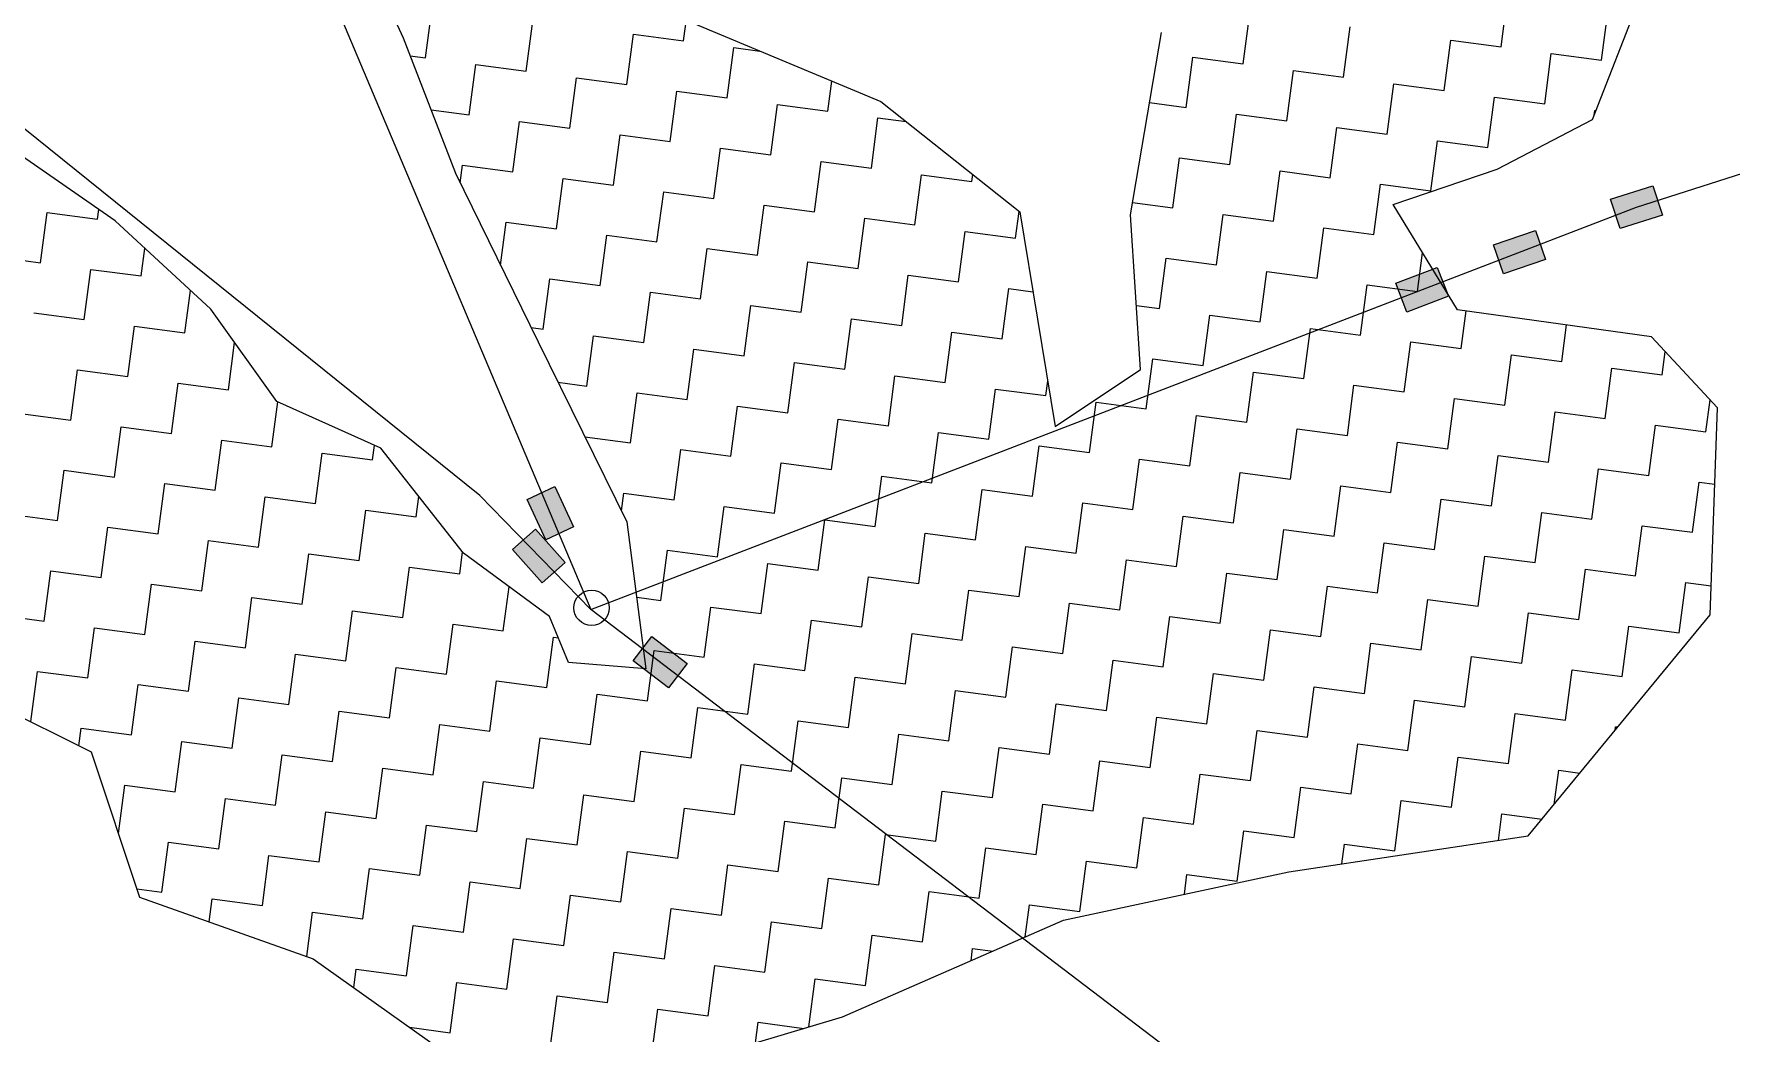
# Model space of a CAD drawing. Header units: metres. Extents: x 291537 to 296393, y 1982960 to 1986703.
# Drawn here: x 293595 to 294142, y 1983906 to 1984228 of the extents above; entities that cross this region are included whole.
import ezdxf

# ---------------------------------------------------------------- set-up
doc = ezdxf.new("R2010")
doc.units = ezdxf.units.M
for name, color, linetype in [('POLY_HATCH', 12, 'Continuous'), ('POLY_PARCEL', 6, 'Continuous'), ('SYM_STONE', 1, 'Continuous')]:
    doc.layers.add(name, color=color, linetype=linetype)

msp = doc.modelspace()

# ---------------------------------------------------------------- hatches: boundary and pattern name
for points in [[(294119.68, 1984169.55), (294116.66, 1984178.98), (294103.02, 1984174.62), (294106.04, 1984165.18)], [(294082.04, 1984155.24), (294078.81, 1984164.6), (294065.27, 1984159.93), (294068.51, 1984150.57)], [(294050.72, 1984143.46), (294047.16, 1984152.7), (294033.8, 1984147.56), (294037.36, 1984138.31)], [(293759.9, 1984064.89), (293768.89, 1984069.05), (293762.87, 1984082.05), (293753.88, 1984077.88)], [(293758.76, 1984051.03), (293766.17, 1984057.61), (293756.65, 1984068.31), (293749.25, 1984061.73)], [(293799.49, 1984017.2), (293805.49, 1984025.08), (293794.1, 1984033.75), (293788.1, 1984025.87)]]:
    msp.add_hatch(color=256).paths.add_polyline_path(points)

# ---------------------------------------------------------------- linework, layer by layer
for points in [[(294103.02, 1984174.62), (294116.66, 1984178.98), (294119.68, 1984169.55), (294106.04, 1984165.18)], [(294065.27, 1984159.93), (294078.81, 1984164.6), (294082.04, 1984155.24), (294068.51, 1984150.57)], [(294033.8, 1984147.56), (294047.16, 1984152.7), (294050.72, 1984143.46), (294037.36, 1984138.31)], [(293762.87, 1984082.05), (293768.89, 1984069.05), (293759.9, 1984064.89), (293753.88, 1984077.88)], [(293756.65, 1984068.31), (293766.17, 1984057.61), (293758.76, 1984051.03), (293749.25, 1984061.73)], [(293794.1, 1984033.75), (293805.49, 1984025.08), (293799.49, 1984017.2), (293788.1, 1984025.87)]]:
    msp.add_lwpolyline(points, close=True)
at = {"layer": 'POLY_HATCH'}
for p, q in [((293692.42, 1984273.5), (293713.99, 1984226.66)), ((294097.2, 1984200.3), (294118.55, 1984255.12)), ((293806.66, 1984231.7), (293867.92, 1984206.11)), ((293713.99, 1984226.66), (293730.87, 1984183.01)), ((293948.28, 1984169.64), (293958.33, 1984228.35)), ((293867.92, 1984206.11), (293912.65, 1984170.55)), ((294066.45, 1984184.3), (294097.2, 1984200.3)), ((293621.16, 1984167.64), (293580.85, 1984195.6)), ((293730.87, 1984183.01), (293757.43, 1984128.69)), ((294032.9, 1984172.94), (294066.45, 1984184.3)), ((293912.65, 1984170.55), (293924.04, 1984101.41)), ((294053.63, 1984139.03), (294032.9, 1984172.94)), ((293652.01, 1984139.22), (293621.16, 1984167.64)), ((293951.57, 1984119.8), (293948.28, 1984169.64)), ((293673.28, 1984109.5), (293652.01, 1984139.22)), ((294116.14, 1984130.33), (294053.63, 1984139.03)), ((293757.43, 1984128.69), (293786.08, 1984070.67)), ((294137.47, 1984107.44), (294116.14, 1984130.33)), ((293924.04, 1984101.41), (293951.57, 1984119.8)), ((293706.75, 1984094.4), (293673.28, 1984109.5)), ((294135.05, 1984040.72), (294137.47, 1984107.44)), ((293733.46, 1984060.55), (293706.75, 1984094.4)), ((293786.08, 1984070.67), (293792.2, 1984023.32)), ((293761.11, 1984040.24), (293733.46, 1984060.55)), ((293767.26, 1984025.34), (293761.11, 1984040.24)), ((294076.49, 1983969.48), (294135.05, 1984040.72)), ((293558.56, 1984023.92), (293613.48, 1983996.58)), ((293792.2, 1984023.32), (293767.26, 1984025.34)), ((293613.48, 1983996.58), (293629.07, 1983949.69)), ((293999.33, 1983957.91), (294076.49, 1983969.48)), ((293926.76, 1983942.32), (293999.33, 1983957.91)), ((293629.07, 1983949.69), (293684.99, 1983929.9)), ((293855.56, 1983911.18), (293926.76, 1983942.32)), ((293684.99, 1983929.9), (293729.89, 1983897.92)), ((293791.06, 1983891.96), (293855.56, 1983911.18))]:
    msp.add_line(p, q, dxfattribs=at)
at = {"layer": 'POLY_HATCH', "linetype": 'Continuous'}
for p, q in [((293804.33, 1984225.65), (293806.48, 1984241.84)), ((293721.22, 1984220.17), (293723.37, 1984236.36)), ((294067.71, 1984223.76), (294069.85, 1984239.95)), ((293753.61, 1984215.88), (293755.75, 1984232.08)), ((293984.6, 1984218.28), (293986.74, 1984234.47)), ((294100.09, 1984219.47), (294102.24, 1984235.66)), ((293786, 1984211.6), (293788.14, 1984227.79)), ((293788.14, 1984227.79), (293804.33, 1984225.65)), ((294016.99, 1984213.99), (294019.13, 1984230.18)), ((294049.37, 1984209.71), (294051.51, 1984225.9)), ((294051.51, 1984225.9), (294067.71, 1984223.76)), ((293716.25, 1984220.83), (293721.22, 1984220.17)), ((293818.38, 1984207.31), (293820.53, 1984223.51)), ((293820.53, 1984223.51), (293828.94, 1984222.4)), ((293966.26, 1984204.23), (293968.41, 1984220.42)), ((293968.41, 1984220.42), (293984.6, 1984218.28)), ((294081.76, 1984205.42), (294083.9, 1984221.61)), ((294083.9, 1984221.61), (294100.09, 1984219.47)), ((293735.28, 1984201.83), (293737.42, 1984218.03)), ((293737.42, 1984218.03), (293753.61, 1984215.88)), ((293998.65, 1984199.94), (294000.79, 1984216.13)), ((294000.79, 1984216.13), (294016.99, 1984213.99)), ((293767.66, 1984197.55), (293769.8, 1984213.74)), ((293769.8, 1984213.74), (293786, 1984211.6)), ((293800.05, 1984193.26), (293802.19, 1984209.46)), ((293802.19, 1984209.46), (293818.38, 1984207.31)), ((293850.77, 1984203.03), (293852.05, 1984212.74)), ((294031.04, 1984195.66), (294033.18, 1984211.85)), ((294033.18, 1984211.85), (294049.37, 1984209.71)), ((293722.96, 1984203.46), (293735.28, 1984201.83)), ((293832.43, 1984188.98), (293834.58, 1984205.17)), ((293834.58, 1984205.17), (293850.77, 1984203.03)), ((293954.46, 1984205.79), (293966.26, 1984204.23)), ((294063.42, 1984191.37), (294065.57, 1984207.56)), ((294065.57, 1984207.56), (294081.76, 1984205.42)), ((294097.74, 1984201.69), (294097.95, 1984203.28)), ((294097.95, 1984203.28), (294098.34, 1984203.23)), ((293749.33, 1984183.5), (293751.47, 1984199.69)), ((293751.47, 1984199.69), (293767.66, 1984197.55)), ((293864.82, 1984184.69), (293866.96, 1984200.89)), ((293866.96, 1984200.89), (293876, 1984199.69)), ((293980.31, 1984185.89), (293982.46, 1984202.08)), ((293982.46, 1984202.08), (293998.65, 1984199.94)), ((294012.7, 1984181.6), (294014.84, 1984197.8)), ((294014.84, 1984197.8), (294031.04, 1984195.66)), ((293781.71, 1984179.21), (293783.85, 1984195.41)), ((293783.85, 1984195.41), (293800.05, 1984193.26)), ((294045.09, 1984177.32), (294047.23, 1984193.51)), ((294047.23, 1984193.51), (294063.42, 1984191.37)), ((293814.1, 1984174.93), (293816.24, 1984191.12)), ((293816.24, 1984191.12), (293832.43, 1984188.98)), ((293846.48, 1984170.64), (293848.63, 1984186.84)), ((293848.63, 1984186.84), (293864.82, 1984184.69)), ((293961.98, 1984171.84), (293964.12, 1984188.03)), ((293964.12, 1984188.03), (293980.31, 1984185.89)), ((293732.38, 1984179.92), (293733.13, 1984185.64)), ((293733.13, 1984185.64), (293749.33, 1984183.5)), ((293763.38, 1984165.16), (293765.52, 1984181.36)), ((293765.52, 1984181.36), (293781.71, 1984179.21)), ((293878.87, 1984166.36), (293881.01, 1984182.55)), ((293881.01, 1984182.55), (293897.21, 1984180.41)), ((293897.21, 1984180.41), (293897.5, 1984182.6)), ((293994.37, 1984167.55), (293996.51, 1984183.75)), ((293996.51, 1984183.75), (294012.7, 1984181.6)), ((293795.76, 1984160.88), (293797.91, 1984177.07)), ((293797.91, 1984177.07), (293814.1, 1984174.93)), ((294026.75, 1984163.27), (294028.89, 1984179.46)), ((294028.89, 1984179.46), (294045.09, 1984177.32)), ((293597.16, 1984154.2), (293599.3, 1984170.4)), ((293599.3, 1984170.4), (293615.5, 1984168.25)), ((293615.5, 1984168.25), (293615.9, 1984171.29)), ((293828.15, 1984156.59), (293830.29, 1984172.79)), ((293830.29, 1984172.79), (293846.48, 1984170.64)), ((293911.26, 1984162.07), (293912.41, 1984170.75)), ((293948.95, 1984173.56), (293961.98, 1984171.84)), ((293745.34, 1984153.4), (293747.18, 1984167.31)), ((293747.18, 1984167.31), (293763.38, 1984165.16)), ((293860.54, 1984152.31), (293862.68, 1984168.5)), ((293862.68, 1984168.5), (293878.87, 1984166.36)), ((293976.03, 1984153.5), (293978.17, 1984169.7)), ((293978.17, 1984169.7), (293994.37, 1984167.55)), ((294008.42, 1984149.22), (294010.56, 1984165.41)), ((294010.56, 1984165.41), (294026.75, 1984163.27)), ((293777.43, 1984146.83), (293779.57, 1984163.02)), ((293779.57, 1984163.02), (293795.76, 1984160.88)), ((293892.92, 1984148.02), (293895.06, 1984164.22)), ((293895.06, 1984164.22), (293911.26, 1984162.07)), ((293580.97, 1984156.34), (293597.16, 1984154.2)), ((293629.55, 1984149.92), (293630.73, 1984158.82)), ((293809.81, 1984142.54), (293811.96, 1984158.74)), ((293811.96, 1984158.74), (293828.15, 1984156.59)), ((293842.2, 1984138.26), (293844.34, 1984154.45)), ((293844.34, 1984154.45), (293860.54, 1984152.31)), ((293957.69, 1984139.45), (293959.84, 1984155.65)), ((293959.84, 1984155.65), (293976.03, 1984153.5)), ((294040.8, 1984144.93), (294042.44, 1984157.33)), ((293611.21, 1984135.87), (293613.35, 1984152.06)), ((293613.35, 1984152.06), (293629.55, 1984149.92)), ((293759.09, 1984132.78), (293761.23, 1984148.97)), ((293761.23, 1984148.97), (293777.43, 1984146.83)), ((293874.59, 1984133.97), (293876.73, 1984150.17)), ((293876.73, 1984150.17), (293892.92, 1984148.02)), ((293990.08, 1984135.17), (293992.22, 1984151.36)), ((293992.22, 1984151.36), (294008.42, 1984149.22)), ((293643.6, 1984131.58), (293645.41, 1984145.29)), ((293791.48, 1984128.49), (293793.62, 1984144.68)), ((293793.62, 1984144.68), (293809.81, 1984142.54)), ((293906.97, 1984129.69), (293909.11, 1984145.88)), ((293909.11, 1984145.88), (293916.88, 1984144.85)), ((294022.47, 1984130.88), (294024.61, 1984147.08)), ((294024.61, 1984147.08), (294040.8, 1984144.93)), ((293595.02, 1984138.01), (293611.21, 1984135.87)), ((293823.86, 1984124.21), (293826.01, 1984140.4)), ((293826.01, 1984140.4), (293842.2, 1984138.26)), ((293950.2, 1984140.44), (293957.69, 1984139.45)), ((294054.85, 1984126.6), (294056.45, 1984138.64)), ((293625.26, 1984117.53), (293627.4, 1984133.72)), ((293627.4, 1984133.72), (293643.6, 1984131.58)), ((293755.18, 1984133.29), (293759.09, 1984132.78)), ((293856.25, 1984119.92), (293858.39, 1984136.11)), ((293858.39, 1984136.11), (293874.59, 1984133.97)), ((293971.74, 1984121.12), (293973.89, 1984137.31)), ((293973.89, 1984137.31), (293990.08, 1984135.17)), ((294004.13, 1984116.83), (294006.27, 1984133.03)), ((294006.27, 1984133.03), (294022.47, 1984130.88)), ((294087.24, 1984122.31), (294088.8, 1984134.13)), ((293657.65, 1984113.25), (293659.67, 1984128.52)), ((293773.14, 1984114.44), (293775.28, 1984130.63)), ((293775.28, 1984130.63), (293791.48, 1984128.49)), ((293888.64, 1984115.64), (293890.78, 1984131.83)), ((293890.78, 1984131.83), (293906.97, 1984129.69)), ((294036.52, 1984112.55), (294038.66, 1984128.74)), ((294038.66, 1984128.74), (294054.85, 1984126.6)), ((293805.53, 1984110.16), (293807.67, 1984126.35)), ((293807.67, 1984126.35), (293823.86, 1984124.21)), ((293837.91, 1984105.87), (293840.06, 1984122.06)), ((293840.06, 1984122.06), (293856.25, 1984119.92)), ((293953.41, 1984107.07), (293955.55, 1984123.26)), ((293955.55, 1984123.26), (293971.74, 1984121.12)), ((294068.9, 1984108.26), (294071.05, 1984124.46)), ((294071.05, 1984124.46), (294087.24, 1984122.31)), ((294119.63, 1984118.03), (294120.62, 1984125.52)), ((293606.93, 1984103.48), (293609.07, 1984119.67)), ((293609.07, 1984119.67), (293625.26, 1984117.53)), ((293763.86, 1984115.67), (293773.14, 1984114.44)), ((293870.3, 1984101.59), (293872.44, 1984117.78)), ((293872.44, 1984117.78), (293888.64, 1984115.64)), ((293921.02, 1984111.35), (293921.64, 1984115.98)), ((293985.8, 1984102.78), (293987.94, 1984118.97)), ((293987.94, 1984118.97), (294004.13, 1984116.83)), ((294101.29, 1984103.98), (294103.43, 1984120.17)), ((294103.43, 1984120.17), (294119.63, 1984118.03)), ((293639.31, 1984099.2), (293641.45, 1984115.39)), ((293641.45, 1984115.39), (293657.65, 1984113.25)), ((293787.19, 1984096.11), (293789.34, 1984112.3)), ((293789.34, 1984112.3), (293805.53, 1984110.16)), ((293902.69, 1984097.3), (293904.83, 1984113.49)), ((293904.83, 1984113.49), (293921.02, 1984111.35)), ((294018.18, 1984098.5), (294020.32, 1984114.69)), ((294020.32, 1984114.69), (294036.52, 1984112.55)), ((294050.57, 1984094.21), (294052.71, 1984110.4)), ((294052.71, 1984110.4), (294068.9, 1984108.26)), ((293590.73, 1984105.62), (293606.93, 1984103.48)), ((293671.7, 1984094.91), (293673.61, 1984109.36)), ((293819.58, 1984091.82), (293821.72, 1984108.01)), ((293821.72, 1984108.01), (293837.91, 1984105.87)), ((293935.07, 1984093.02), (293937.22, 1984109.21)), ((293937.22, 1984109.21), (293953.41, 1984107.07)), ((293967.46, 1984088.73), (293969.6, 1984104.92)), ((293969.6, 1984104.92), (293985.8, 1984102.78)), ((294082.95, 1984089.93), (294085.1, 1984106.12)), ((294085.1, 1984106.12), (294101.29, 1984103.98)), ((294133.68, 1984099.69), (294135.04, 1984110.04)), ((293620.98, 1984085.14), (293623.12, 1984101.34)), ((293623.12, 1984101.34), (293639.31, 1984099.2)), ((293851.97, 1984087.54), (293854.11, 1984103.73)), ((293854.11, 1984103.73), (293870.3, 1984101.59)), ((293884.35, 1984083.25), (293886.49, 1984099.44)), ((293886.49, 1984099.44), (293902.69, 1984097.3)), ((293999.85, 1984084.45), (294001.99, 1984100.64)), ((294001.99, 1984100.64), (294018.18, 1984098.5)), ((294115.34, 1984085.64), (294117.48, 1984101.83)), ((294117.48, 1984101.83), (294133.68, 1984099.69)), ((293653.36, 1984080.86), (293655.51, 1984097.05)), ((293655.51, 1984097.05), (293671.7, 1984094.91)), ((293704.08, 1984090.63), (293704.71, 1984095.32)), ((293772.56, 1984098.04), (293787.19, 1984096.11)), ((293801.24, 1984077.77), (293803.39, 1984093.96)), ((293803.39, 1984093.96), (293819.58, 1984091.82)), ((293916.74, 1984078.97), (293918.88, 1984095.16)), ((293918.88, 1984095.16), (293935.07, 1984093.02)), ((294032.23, 1984080.16), (294034.37, 1984096.35)), ((294034.37, 1984096.35), (294050.57, 1984094.21)), ((293685.75, 1984076.57), (293687.89, 1984092.77)), ((293687.89, 1984092.77), (293704.08, 1984090.63)), ((293833.63, 1984073.48), (293835.77, 1984089.68)), ((293835.77, 1984089.68), (293851.97, 1984087.54)), ((293949.12, 1984074.68), (293951.27, 1984090.87)), ((293951.27, 1984090.87), (293967.46, 1984088.73)), ((294064.62, 1984075.88), (294066.76, 1984092.07)), ((294066.76, 1984092.07), (294082.95, 1984089.93)), ((293602.64, 1984071.09), (293604.78, 1984087.29)), ((293604.78, 1984087.29), (293620.98, 1984085.14)), ((293635.03, 1984066.81), (293637.17, 1984083)), ((293637.17, 1984083), (293653.36, 1984080.86)), ((293866.02, 1984069.2), (293868.16, 1984085.39)), ((293868.16, 1984085.39), (293884.35, 1984083.25)), ((293981.51, 1984070.4), (293983.65, 1984086.59)), ((293983.65, 1984086.59), (293999.85, 1984084.45)), ((294097, 1984071.59), (294099.15, 1984087.78)), ((294099.15, 1984087.78), (294115.34, 1984085.64)), ((294129.39, 1984067.31), (294131.53, 1984083.5)), ((294131.53, 1984083.5), (294136.58, 1984082.83)), ((293667.41, 1984062.52), (293669.56, 1984078.72)), ((293669.56, 1984078.72), (293685.75, 1984076.57)), ((293718.14, 1984072.29), (293719.01, 1984078.87)), ((293784.3, 1984074.26), (293785.05, 1984079.91)), ((293785.05, 1984079.91), (293801.24, 1984077.77)), ((293898.4, 1984064.91), (293900.54, 1984081.11)), ((293900.54, 1984081.11), (293916.74, 1984078.97)), ((294013.9, 1984066.11), (294016.04, 1984082.3)), ((294016.04, 1984082.3), (294032.23, 1984080.16)), ((294046.28, 1984061.83), (294048.43, 1984078.02)), ((294048.43, 1984078.02), (294064.62, 1984075.88)), ((293586.45, 1984073.24), (293602.64, 1984071.09)), ((293699.8, 1984058.24), (293701.94, 1984074.43)), ((293701.94, 1984074.43), (293718.14, 1984072.29)), ((293815.29, 1984059.43), (293817.44, 1984075.63)), ((293817.44, 1984075.63), (293833.63, 1984073.48)), ((293930.79, 1984060.63), (293932.93, 1984076.82)), ((293932.93, 1984076.82), (293949.12, 1984074.68)), ((293963.17, 1984056.34), (293965.32, 1984072.54)), ((293965.32, 1984072.54), (293981.51, 1984070.4)), ((294078.67, 1984057.54), (294080.81, 1984073.73)), ((294080.81, 1984073.73), (294097, 1984071.59)), ((293616.69, 1984052.76), (293618.83, 1984068.95)), ((293618.83, 1984068.95), (293635.03, 1984066.81)), ((293847.68, 1984055.15), (293849.82, 1984071.34)), ((293849.82, 1984071.34), (293866.02, 1984069.2)), ((293880.07, 1984050.86), (293882.21, 1984067.06)), ((293882.21, 1984067.06), (293898.4, 1984064.91)), ((293995.56, 1984052.06), (293997.7, 1984068.25)), ((293997.7, 1984068.25), (294013.9, 1984066.11)), ((294111.05, 1984053.26), (294113.2, 1984069.45)), ((294113.2, 1984069.45), (294129.39, 1984067.31)), ((293649.08, 1984048.47), (293651.22, 1984064.67)), ((293651.22, 1984064.67), (293667.41, 1984062.52)), ((293732.19, 1984053.95), (293733.12, 1984060.99)), ((293796.96, 1984045.38), (293799.1, 1984061.58)), ((293799.1, 1984061.58), (293815.29, 1984059.43)), ((293912.45, 1984046.58), (293914.6, 1984062.77)), ((293914.6, 1984062.77), (293930.79, 1984060.63)), ((294027.95, 1984047.77), (294030.09, 1984063.97)), ((294030.09, 1984063.97), (294046.28, 1984061.83)), ((293681.46, 1984044.19), (293683.61, 1984060.38)), ((293683.61, 1984060.38), (293699.8, 1984058.24)), ((293713.85, 1984039.9), (293715.99, 1984056.1)), ((293715.99, 1984056.1), (293732.19, 1984053.95)), ((293829.34, 1984041.1), (293831.49, 1984057.29)), ((293831.49, 1984057.29), (293847.68, 1984055.15)), ((293944.84, 1984042.29), (293946.98, 1984058.49)), ((293946.98, 1984058.49), (293963.17, 1984056.34)), ((294060.33, 1984043.49), (294062.48, 1984059.68)), ((294062.48, 1984059.68), (294078.67, 1984057.54)), ((293598.36, 1984038.71), (293600.5, 1984054.9)), ((293600.5, 1984054.9), (293616.69, 1984052.76)), ((293630.74, 1984034.42), (293632.88, 1984050.62)), ((293632.88, 1984050.62), (293649.08, 1984048.47)), ((293861.73, 1984036.81), (293863.87, 1984053.01)), ((293863.87, 1984053.01), (293880.07, 1984050.86)), ((293977.23, 1984038.01), (293979.37, 1984054.2)), ((293979.37, 1984054.2), (293995.56, 1984052.06)), ((294092.72, 1984039.2), (294094.86, 1984055.4)), ((294094.86, 1984055.4), (294111.05, 1984053.26)), ((294125.11, 1984034.92), (294127.25, 1984051.11)), ((294127.25, 1984051.11), (294135.39, 1984050.04)), ((293663.13, 1984030.14), (293665.27, 1984046.33)), ((293665.27, 1984046.33), (293681.46, 1984044.19)), ((293746.24, 1984035.62), (293748.11, 1984049.79)), ((293789.21, 1984046.41), (293796.96, 1984045.38)), ((293894.12, 1984032.53), (293896.26, 1984048.72)), ((293896.26, 1984048.72), (293912.45, 1984046.58)), ((294009.61, 1984033.72), (294011.75, 1984049.92)), ((294011.75, 1984049.92), (294027.95, 1984047.77)), ((294042, 1984029.44), (294044.14, 1984045.63)), ((294044.14, 1984045.63), (294060.33, 1984043.49)), ((293582.16, 1984040.85), (293598.36, 1984038.71)), ((293695.51, 1984025.85), (293697.66, 1984042.05)), ((293697.66, 1984042.05), (293713.85, 1984039.9)), ((293811.01, 1984027.05), (293813.15, 1984043.24)), ((293813.15, 1984043.24), (293829.34, 1984041.1)), ((293926.5, 1984028.24), (293928.65, 1984044.44)), ((293928.65, 1984044.44), (293944.84, 1984042.29)), ((293958.89, 1984023.96), (293961.03, 1984040.15)), ((293961.03, 1984040.15), (293977.23, 1984038.01)), ((294074.38, 1984025.15), (294076.53, 1984041.35)), ((294076.53, 1984041.35), (294092.72, 1984039.2)), ((293612.41, 1984020.37), (293614.55, 1984036.57)), ((293614.55, 1984036.57), (293630.74, 1984034.42)), ((293727.9, 1984021.57), (293730.04, 1984037.76)), ((293730.04, 1984037.76), (293746.24, 1984035.62)), ((293843.4, 1984022.76), (293845.54, 1984038.96)), ((293845.54, 1984038.96), (293861.73, 1984036.81)), ((293875.78, 1984018.48), (293877.92, 1984034.67)), ((293877.92, 1984034.67), (293894.12, 1984032.53)), ((293991.28, 1984019.67), (293993.42, 1984035.87)), ((293993.42, 1984035.87), (294009.61, 1984033.72)), ((294106.77, 1984020.87), (294108.91, 1984037.06)), ((294108.91, 1984037.06), (294125.11, 1984034.92)), ((293644.79, 1984016.09), (293646.94, 1984032.28)), ((293646.94, 1984032.28), (293663.13, 1984030.14)), ((293760.29, 1984017.28), (293762.43, 1984033.48)), ((293762.43, 1984033.48), (293763.99, 1984033.27)), ((293792.67, 1984013), (293794.82, 1984029.19)), ((293794.82, 1984029.19), (293811.01, 1984027.05)), ((293908.17, 1984014.19), (293910.31, 1984030.39)), ((293910.31, 1984030.39), (293926.5, 1984028.24)), ((294023.66, 1984015.39), (294025.8, 1984031.58)), ((294025.8, 1984031.58), (294042, 1984029.44)), ((293677.18, 1984011.8), (293679.32, 1984028)), ((293679.32, 1984028), (293695.51, 1984025.85)), ((293709.57, 1984007.52), (293711.71, 1984023.71)), ((293711.71, 1984023.71), (293727.9, 1984021.57)), ((293825.06, 1984008.71), (293827.2, 1984024.91)), ((293827.2, 1984024.91), (293843.4, 1984022.76)), ((293940.55, 1984009.91), (293942.7, 1984026.1)), ((293942.7, 1984026.1), (293958.89, 1984023.96)), ((294056.05, 1984011.1), (294058.19, 1984027.3)), ((294058.19, 1984027.3), (294074.38, 1984025.15)), ((294088.43, 1984006.82), (294090.58, 1984023.01)), ((294090.58, 1984023.01), (294106.77, 1984020.87)), ((293594.07, 1984006.32), (293596.21, 1984022.51)), ((293596.21, 1984022.51), (293612.41, 1984020.37)), ((293626.46, 1984002.04), (293628.6, 1984018.23)), ((293628.6, 1984018.23), (293644.79, 1984016.09)), ((293741.95, 1984003.23), (293744.09, 1984019.43)), ((293744.09, 1984019.43), (293760.29, 1984017.28)), ((293857.45, 1984004.43), (293859.59, 1984020.62)), ((293859.59, 1984020.62), (293875.78, 1984018.48)), ((293972.94, 1984005.62), (293975.08, 1984021.82)), ((293975.08, 1984021.82), (293991.28, 1984019.67)), ((294005.33, 1984001.34), (294007.47, 1984017.53)), ((294007.47, 1984017.53), (294023.66, 1984015.39)), ((293658.84, 1983997.75), (293660.99, 1984013.94)), ((293660.99, 1984013.94), (293677.18, 1984011.8)), ((293774.34, 1983998.95), (293776.48, 1984015.14)), ((293776.48, 1984015.14), (293792.67, 1984013)), ((293889.83, 1984000.14), (293891.97, 1984016.34)), ((293891.97, 1984016.34), (293908.17, 1984014.19)), ((293922.22, 1983995.86), (293924.36, 1984012.05)), ((293924.36, 1984012.05), (293940.55, 1984009.91)), ((294037.71, 1983997.05), (294039.85, 1984013.25)), ((294039.85, 1984013.25), (294056.05, 1984011.1)), ((293691.23, 1983993.47), (293693.37, 1984009.66)), ((293693.37, 1984009.66), (293709.57, 1984007.52)), ((293806.72, 1983994.66), (293808.87, 1984010.86)), ((293808.87, 1984010.86), (293825.06, 1984008.71)), ((293839.11, 1983990.38), (293841.25, 1984006.57)), ((293841.25, 1984006.57), (293857.45, 1984004.43)), ((293954.6, 1983991.57), (293956.75, 1984007.77)), ((293956.75, 1984007.77), (293972.94, 1984005.62)), ((294070.1, 1983992.77), (294072.24, 1984008.96)), ((294072.24, 1984008.96), (294088.43, 1984006.82)), ((293609.52, 1983998.55), (293610.26, 1984004.18)), ((293610.26, 1984004.18), (293626.46, 1984002.04)), ((293723.62, 1983989.18), (293725.76, 1984005.37)), ((293725.76, 1984005.37), (293741.95, 1984003.23)), ((293756, 1983984.9), (293758.14, 1984001.09)), ((293758.14, 1984001.09), (293774.34, 1983998.95)), ((293871.5, 1983986.09), (293873.64, 1984002.28)), ((293873.64, 1984002.28), (293889.83, 1984000.14)), ((293986.99, 1983987.29), (293989.13, 1984003.48)), ((293989.13, 1984003.48), (294005.33, 1984001.34)), ((294104.48, 1984003.53), (294104.63, 1984004.68)), ((294104.63, 1984004.68), (294105.34, 1984004.58)), ((293640.51, 1983983.7), (293642.65, 1983999.89)), ((293642.65, 1983999.89), (293658.84, 1983997.75)), ((293672.89, 1983979.42), (293675.04, 1983995.61)), ((293675.04, 1983995.61), (293691.23, 1983993.47)), ((293788.39, 1983980.61), (293790.53, 1983996.8)), ((293790.53, 1983996.8), (293806.72, 1983994.66)), ((293903.88, 1983981.81), (293906.03, 1983998)), ((293906.03, 1983998), (293922.22, 1983995.86)), ((294019.38, 1983983), (294021.52, 1983999.2)), ((294021.52, 1983999.2), (294037.71, 1983997.05)), ((293705.28, 1983975.13), (293707.42, 1983991.32)), ((293707.42, 1983991.32), (293723.62, 1983989.18)), ((293820.77, 1983976.33), (293822.92, 1983992.52)), ((293822.92, 1983992.52), (293839.11, 1983990.38)), ((293936.27, 1983977.52), (293938.41, 1983993.71)), ((293938.41, 1983993.71), (293954.6, 1983991.57)), ((294051.76, 1983978.72), (294053.91, 1983994.91)), ((294053.91, 1983994.91), (294070.1, 1983992.77)), ((294084.84, 1983979.64), (294086.29, 1983990.63)), ((294086.29, 1983990.63), (294093.12, 1983989.72)), ((293622.25, 1983970.21), (293624.31, 1983985.84)), ((293624.31, 1983985.84), (293640.51, 1983983.7)), ((293737.67, 1983970.85), (293739.81, 1983987.04)), ((293739.81, 1983987.04), (293756, 1983984.9)), ((293853.16, 1983972.04), (293855.3, 1983988.23)), ((293855.3, 1983988.23), (293871.5, 1983986.09)), ((293968.65, 1983973.24), (293970.8, 1983989.43)), ((293970.8, 1983989.43), (293986.99, 1983987.29)), ((294001.04, 1983968.95), (294003.18, 1983985.14)), ((294003.18, 1983985.14), (294019.38, 1983983)), ((293654.56, 1983965.37), (293656.7, 1983981.56)), ((293656.7, 1983981.56), (293672.89, 1983979.42)), ((293770.05, 1983966.56), (293772.2, 1983982.75)), ((293772.2, 1983982.75), (293788.39, 1983980.61)), ((293885.55, 1983967.76), (293887.69, 1983983.95)), ((293887.69, 1983983.95), (293903.88, 1983981.81)), ((293917.93, 1983963.47), (293920.08, 1983979.66)), ((293920.08, 1983979.66), (293936.27, 1983977.52)), ((294033.43, 1983964.67), (294035.57, 1983980.86)), ((294035.57, 1983980.86), (294051.76, 1983978.72)), ((293686.94, 1983961.08), (293689.09, 1983977.27)), ((293689.09, 1983977.27), (293705.28, 1983975.13)), ((293802.44, 1983962.28), (293804.58, 1983978.47)), ((293804.58, 1983978.47), (293820.77, 1983976.33)), ((293834.83, 1983957.99), (293836.97, 1983974.18)), ((293836.97, 1983974.18), (293853.16, 1983972.04)), ((293950.32, 1983959.19), (293952.46, 1983975.38)), ((293952.46, 1983975.38), (293968.65, 1983973.24)), ((294066.83, 1983968.03), (294067.96, 1983976.57)), ((294067.96, 1983976.57), (294080.91, 1983974.86)), ((293719.33, 1983956.8), (293721.47, 1983972.99)), ((293721.47, 1983972.99), (293737.67, 1983970.85)), ((293751.72, 1983952.51), (293753.86, 1983968.7)), ((293753.86, 1983968.7), (293770.05, 1983966.56)), ((293867.21, 1983953.71), (293869.35, 1983969.9)), ((293869.35, 1983969.9), (293885.55, 1983967.76)), ((293982.71, 1983954.9), (293984.85, 1983971.09)), ((293984.85, 1983971.09), (294001.04, 1983968.95)), ((293636.22, 1983951.31), (293638.37, 1983967.51)), ((293638.37, 1983967.51), (293654.56, 1983965.37)), ((293668.61, 1983947.03), (293670.75, 1983963.22)), ((293670.75, 1983963.22), (293686.94, 1983961.08)), ((293784.1, 1983948.23), (293786.25, 1983964.42)), ((293786.25, 1983964.42), (293802.44, 1983962.28)), ((293899.6, 1983949.42), (293901.74, 1983965.61)), ((293901.74, 1983965.61), (293917.93, 1983963.47)), ((294016.4, 1983960.47), (294017.23, 1983966.81)), ((294017.23, 1983966.81), (294033.43, 1983964.67)), ((293701, 1983942.74), (293703.14, 1983958.94)), ((293703.14, 1983958.94), (293719.33, 1983956.8)), ((293816.49, 1983943.94), (293818.63, 1983960.13)), ((293818.63, 1983960.13), (293834.83, 1983957.99)), ((293931.98, 1983945.14), (293934.13, 1983961.33)), ((293934.13, 1983961.33), (293950.32, 1983959.19)), ((293628.17, 1983952.38), (293636.22, 1983951.31)), ((293733.38, 1983938.46), (293735.52, 1983954.65)), ((293735.52, 1983954.65), (293751.72, 1983952.51)), ((293848.88, 1983939.66), (293851.02, 1983955.85)), ((293851.02, 1983955.85), (293867.21, 1983953.71)), ((293965.67, 1983950.68), (293966.51, 1983957.04)), ((293966.51, 1983957.04), (293982.71, 1983954.9)), ((293651.44, 1983941.77), (293652.42, 1983949.17)), ((293652.42, 1983949.17), (293668.61, 1983947.03)), ((293765.77, 1983934.17), (293767.91, 1983950.37)), ((293767.91, 1983950.37), (293784.1, 1983948.23)), ((293881.26, 1983935.37), (293883.4, 1983951.56)), ((293883.4, 1983951.56), (293899.6, 1983949.42)), ((293914.42, 1983936.92), (293915.79, 1983947.28)), ((293915.79, 1983947.28), (293931.98, 1983945.14)), ((293682.92, 1983930.64), (293684.8, 1983944.89)), ((293684.8, 1983944.89), (293701, 1983942.74)), ((293798.15, 1983929.89), (293800.3, 1983946.08)), ((293800.3, 1983946.08), (293816.49, 1983943.94)), ((293830.54, 1983925.6), (293832.68, 1983941.8)), ((293832.68, 1983941.8), (293848.88, 1983939.66)), ((293715.05, 1983924.41), (293717.19, 1983940.6)), ((293717.19, 1983940.6), (293733.38, 1983938.46)), ((293747.43, 1983920.12), (293749.57, 1983936.32)), ((293749.57, 1983936.32), (293765.77, 1983934.17)), ((293862.93, 1983921.32), (293865.07, 1983937.51)), ((293865.07, 1983937.51), (293881.26, 1983935.37)), ((293779.82, 1983915.84), (293781.96, 1983932.03)), ((293781.96, 1983932.03), (293798.15, 1983929.89)), ((293896.93, 1983929.27), (293897.45, 1983933.23)), ((293897.45, 1983933.23), (293903.99, 1983932.36)), ((293698.06, 1983920.59), (293698.85, 1983926.55)), ((293698.85, 1983926.55), (293715.05, 1983924.41)), ((293812.2, 1983911.55), (293814.35, 1983927.75)), ((293814.35, 1983927.75), (293830.54, 1983925.6)), ((293729.1, 1983906.07), (293731.24, 1983922.27)), ((293731.24, 1983922.27), (293747.43, 1983920.12)), ((293844.68, 1983907.94), (293846.73, 1983923.46)), ((293846.73, 1983923.46), (293862.93, 1983921.32)), ((293761.48, 1983901.79), (293763.62, 1983917.98)), ((293763.62, 1983917.98), (293779.82, 1983915.84)), ((293793.87, 1983897.5), (293796.01, 1983913.7)), ((293796.01, 1983913.7), (293812.2, 1983911.55)), ((293827.53, 1983902.83), (293828.4, 1983909.41)), ((293828.4, 1983909.41), (293843.1, 1983907.47)), ((293716.01, 1983907.8), (293729.1, 1983906.07))]:
    msp.add_line(p, q, dxfattribs=at)
at = {"layer": 'POLY_PARCEL'}
for p, q in [((293669.41, 1984291.47), (293774.45, 1984042.49)), ((293738.7, 1984079.16), (293522.92, 1984252.92)), ((294111.35, 1984172.08), (294363.3, 1984252.77)), ((293774.45, 1984042.49), (294111.35, 1984172.08)), ((293774.45, 1984042.49), (293738.7, 1984079.16)), ((294005.99, 1983866.15), (293774.45, 1984042.49))]:
    msp.add_line(p, q, dxfattribs=at)
at = {"layer": 'SYM_STONE'}
msp.add_circle((293774.69, 1984042.98), 5.69, dxfattribs=at)

doc.saveas('drawing.dxf')
